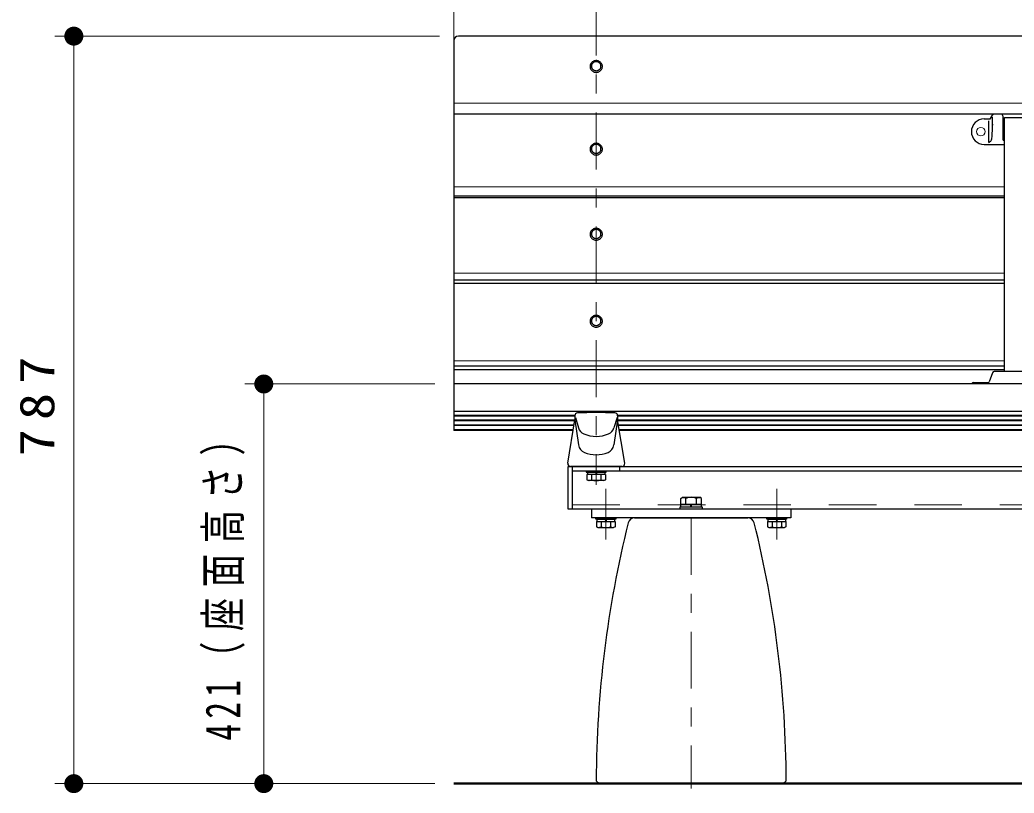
# Model space of a CAD drawing. Units: millimetres on the paper, scale 1:20. Extents: x -385 to 0, y 0 to 267.
# Drawn here: x -311.3 to -258.9, y 115.9 to 156.7 of the extents above; entities that cross this region are included whole.
import ezdxf

# ---------------------------------------------------------------- set-up
doc = ezdxf.new("R2010")
doc.units = ezdxf.units.MM
doc.linetypes.add('USER1', pattern=[4.5, 2.5, -2])
doc.linetypes.add('USER2', pattern=[6, 3, -1, 1, -1])
doc.layers.add('1_20', color=7, linetype='Continuous', lineweight=25)
doc.styles.add('ＭＳ ゴシック', font='')
doc.styles.get('ＭＳ ゴシック').set_extended_font_data('MS Gothic')

# ---------------------------------------------------------------- blocks, each defined once
blk = doc.blocks.new('filled_dot')
at = {"color": 0, "linetype": 'Continuous', "lineweight": -2, "const_width": 1.25}
blk.add_lwpolyline([(-0.625, 0, 1), (0.625, 0, 1)], format="xyb", close=True, dxfattribs=at)

msp = doc.modelspace()

# ---------------------------------------------------------------- linework, layer by layer
at = {"layer": '1_20', "lineweight": 13}
for p, q in [((-288.425, 155.032), (-288.425, 175.703)), ((-289.175, 155.797), (-309.425, 155.797)), ((-308.425, 116.44), (-308.425, 155.797)), ((-228.425, 152.272), (-288.425, 152.272)), ((-259.425, 147.856), (-288.425, 147.856)), ((-259.425, 143.325), (-288.425, 143.325)), ((-259.425, 138.706), (-288.425, 138.706)), ((-289.425, 137.482), (-299.425, 137.482)), ((-298.425, 116.44), (-298.425, 137.482)), ((-282.05, 135.792), (-288.425, 135.792)), ((-258.425, 135.792), (-279.8, 135.792)), ((-282.05, 135.543), (-288.425, 135.543)), ((-282.099, 135.295), (-288.425, 135.295)), ((-258.425, 135.543), (-279.8, 135.543)), ((-258.425, 135.295), (-279.751, 135.295)), ((-289.425, 116.44), (-309.425, 116.44)), ((-289.425, 116.44), (-299.425, 116.44))]:
    msp.add_line(p, q, dxfattribs=at)
at = {"layer": '1_20', "linetype": 'USER2', "lineweight": 13}
for p, q in [((-280.925, 157.783), (-280.925, 132.21)), ((-275.925, 130.44), (-275.925, 116.177))]:
    msp.add_line(p, q, dxfattribs=at)
at = {"layer": '1_20'}
for p, q in [((-288.425, 155.55), (-288.425, 135.028)), ((-228.675, 155.8), (-288.175, 155.8)), ((-228.425, 151.694), (-288.425, 151.694)), ((-259.425, 147.374), (-288.425, 147.374)), ((-259.425, 147.29), (-288.425, 147.29)), ((-259.425, 142.945), (-288.425, 142.945)), ((-259.425, 142.777), (-288.425, 142.777)), ((-259.425, 138.429), (-288.425, 138.429)), ((-259.425, 138.222), (-288.425, 138.222)), ((-228.425, 137.487), (-288.425, 137.487)), ((-228.425, 136.04), (-288.425, 136.04)), ((-282.05, 135.818), (-288.425, 135.818)), ((-282.05, 135.569), (-288.425, 135.569)), ((-258.425, 135.818), (-279.8, 135.818)), ((-258.425, 135.569), (-279.8, 135.569)), ((-282.095, 135.321), (-288.425, 135.321)), ((-282.135, 135.072), (-288.425, 135.072)), ((-258.425, 135.321), (-279.755, 135.321)), ((-258.425, 135.072), (-279.714, 135.072)), ((-282.143, 135.028), (-288.425, 135.028)), ((-258.425, 135.028), (-279.707, 135.028)), ((-281.45, 132.915), (-280.4, 132.915)), ((-281.45, 132.915), (-281.45, 132.84)), ((-281.45, 132.84), (-280.4, 132.84)), ((-281.385, 132.84), (-281.385, 132.715)), ((-280.465, 132.84), (-281.385, 132.84)), ((-280.465, 132.715), (-281.385, 132.715)), ((-280.958, 132.84), (-280.925, 132.715)), ((-280.925, 132.84), (-280.891, 132.715)), ((-280.465, 132.84), (-280.465, 132.715)), ((-280.4, 132.84), (-280.4, 132.915)), ((-276.473, 131.458), (-276.375, 131.515)), ((-276.473, 131.14), (-276.473, 131.458)), ((-276.375, 131.515), (-275.475, 131.515)), ((-276.199, 131.14), (-276.199, 131.458)), ((-275.651, 131.14), (-275.651, 131.458)), ((-275.376, 131.458), (-275.475, 131.515)), ((-275.376, 131.14), (-275.376, 131.458)), ((-276.525, 130.99), (-276.525, 130.89)), ((-275.325, 130.99), (-276.525, 130.99)), ((-275.325, 130.89), (-276.525, 130.89)), ((-276.462, 130.99), (-276.462, 131.14)), ((-275.387, 131.14), (-276.462, 131.14)), ((-275.387, 130.99), (-276.462, 130.99)), ((-275.965, 130.99), (-275.925, 131.14)), ((-275.925, 130.99), (-275.885, 131.14)), ((-275.387, 130.99), (-275.387, 131.14)), ((-275.325, 130.89), (-275.325, 130.99)), ((-279.9, 130.44), (-280.95, 130.44)), ((-280.95, 130.365), (-280.95, 130.44)), ((-279.9, 130.365), (-280.95, 130.365)), ((-280.885, 130.365), (-280.885, 130.24)), ((-280.885, 130.365), (-279.965, 130.365)), ((-280.425, 130.365), (-280.458, 130.24)), ((-280.391, 130.365), (-280.425, 130.24)), ((-279.965, 130.365), (-279.965, 130.24)), ((-279.9, 130.44), (-279.9, 130.365)), ((-278.902, 130.44), (-272.948, 130.44)), ((-275.475, 130.44), (-276.375, 130.44)), ((-270.9, 130.44), (-271.95, 130.44)), ((-271.95, 130.365), (-271.95, 130.44)), ((-270.9, 130.365), (-271.95, 130.365)), ((-271.885, 130.365), (-271.885, 130.24)), ((-271.885, 130.365), (-270.965, 130.365)), ((-271.425, 130.365), (-271.458, 130.24)), ((-271.391, 130.365), (-271.425, 130.24)), ((-270.965, 130.365), (-270.965, 130.24)), ((-270.9, 130.44), (-270.9, 130.365)), ((-280.885, 130.24), (-279.965, 130.24)), ((-271.885, 130.24), (-270.965, 130.24)), ((-280.775, 116.44), (-280.925, 116.59)), ((-280.775, 116.44), (-271.075, 116.44)), ((-271.075, 116.44), (-270.925, 116.59))]:
    msp.add_line(p, q, dxfattribs=at)
at = {"layer": '1_20', "color": 2}
for p, q in [((-260.5, 151.443), (-260.185, 151.443)), ((-260.257, 150.205), (-260.257, 151.342)), ((-260.163, 151.456), (-260.066, 151.64)), ((-260.061, 151.118), (-260.061, 151.535)), ((-259.621, 151.693), (-259.978, 151.693)), ((-259.521, 151.593), (-259.521, 150.351)), ((-259.425, 138.132), (-259.425, 151.517)), ((-259.425, 151.517), (-257.425, 151.517)), ((-259.471, 150.301), (-259.425, 150.301)), ((-260.5, 150.093), (-259.425, 150.093)), ((-260.062, 138.068), (-260.244, 137.589)), ((-258.425, 138.132), (-259.969, 138.132)), ((-261.064, 137.557), (-260.291, 137.557))]:
    msp.add_line(p, q, dxfattribs=at)
at = {"layer": '1_20', "color": 190}
for p, q in [((-282.423, 133.314), (-282.05, 135.596)), ((-282.05, 135.81), (-282.05, 135.596)), ((-282.05, 135.596), (-281.856, 134.271)), ((-282.022, 135.71), (-281.86, 135.173)), ((-279.8, 135.596), (-279.994, 134.271)), ((-279.827, 135.71), (-279.99, 135.173)), ((-279.8, 135.81), (-279.8, 135.596)), ((-279.427, 133.314), (-279.8, 135.596)), ((-279.575, 133.14), (-282.275, 133.14))]:
    msp.add_line(p, q, dxfattribs=at)
at = {"layer": '1_20', "color": 4, "linetype": 'USER2', "lineweight": 13}
for p, q in [((-280.925, 133.515), (-280.925, 132.174)), ((-280.425, 131.96), (-280.425, 129.297)), ((-271.425, 131.96), (-271.425, 129.297)), ((-280.425, 131.49), (-280.425, 130.149)), ((-271.425, 131.49), (-271.425, 130.149))]:
    msp.add_line(p, q, dxfattribs=at)
at = {"layer": '1_20', "color": 4}
for p, q in [((-282.4, 130.89), (-282.4, 133.14)), ((-282.4, 133.14), (-234.45, 133.14)), ((-282.175, 130.89), (-282.175, 133.14)), ((-279.675, 132.915), (-279.675, 133.14)), ((-282.175, 132.915), (-234.675, 132.915)), ((-234.45, 130.89), (-282.4, 130.89)), ((-281.175, 130.89), (-281.175, 130.44)), ((-270.675, 130.89), (-270.675, 130.44)), ((-270.675, 130.44), (-281.175, 130.44))]:
    msp.add_line(p, q, dxfattribs=at)
at = {"layer": '1_20', "color": 131}
for p, q in [((-281.416, 132.715), (-281.416, 132.44)), ((-280.434, 132.715), (-281.416, 132.715)), ((-281.416, 132.44), (-281.337, 132.395)), ((-281.17, 132.715), (-281.17, 132.44)), ((-280.679, 132.715), (-280.679, 132.44)), ((-280.434, 132.44), (-280.512, 132.395)), ((-280.434, 132.715), (-280.434, 132.44)), ((-280.512, 132.395), (-281.337, 132.395)), ((-280.916, 130.24), (-280.916, 129.965)), ((-280.916, 130.24), (-279.934, 130.24)), ((-280.916, 129.965), (-280.837, 129.92)), ((-280.837, 129.92), (-280.012, 129.92)), ((-280.67, 130.24), (-280.67, 129.965)), ((-280.179, 130.24), (-280.179, 129.965)), ((-279.934, 129.965), (-280.012, 129.92)), ((-279.934, 130.24), (-279.934, 129.965)), ((-271.916, 130.24), (-271.916, 129.965)), ((-271.916, 130.24), (-270.934, 130.24)), ((-271.916, 129.965), (-271.837, 129.92)), ((-271.837, 129.92), (-271.012, 129.92)), ((-271.67, 130.24), (-271.67, 129.965)), ((-271.179, 130.24), (-271.179, 129.965)), ((-270.934, 129.965), (-271.012, 129.92)), ((-270.934, 130.24), (-270.934, 129.965))]:
    msp.add_line(p, q, dxfattribs=at)
at = {"layer": '1_20', "color": 4, "linetype": 'USER1', "lineweight": 13}
msp.add_line((-234.675, 131.115), (-282.175, 131.115), dxfattribs=at)
at = {"layer": '1_20', "lineweight": 50}
msp.add_line((-288.425, 116.44), (-228.425, 116.44), dxfattribs=at)
at = {"layer": '1_20', "color": 4}
for points in [[(-281.25, 154.2), (-281.249, 154.173), (-281.245, 154.146), (-281.239, 154.12), (-281.23, 154.094), (-281.219, 154.069), (-281.206, 154.045), (-281.191, 154.023), (-281.174, 154.001), (-281.155, 153.981), (-281.134, 153.963), (-281.111, 153.947), (-281.087, 153.932), (-281.062, 153.92), (-281.036, 153.909), (-281.009, 153.901), (-280.981, 153.895), (-280.953, 153.892), (-280.925, 153.891), (-280.896, 153.892), (-280.868, 153.895), (-280.841, 153.901), (-280.814, 153.909), (-280.787, 153.92), (-280.762, 153.932), (-280.738, 153.947), (-280.716, 153.963), (-280.695, 153.981), (-280.676, 154.001), (-280.659, 154.023), (-280.643, 154.045), (-280.63, 154.069), (-280.619, 154.094), (-280.611, 154.12), (-280.605, 154.146), (-280.601, 154.173), (-280.6, 154.2), (-280.601, 154.227), (-280.605, 154.254), (-280.611, 154.28), (-280.619, 154.306), (-280.63, 154.33), (-280.643, 154.354), (-280.659, 154.377), (-280.676, 154.399), (-280.695, 154.418), (-280.716, 154.437), (-280.738, 154.453), (-280.762, 154.468), (-280.787, 154.48), (-280.814, 154.49), (-280.841, 154.498), (-280.868, 154.504), (-280.896, 154.508), (-280.925, 154.509), (-280.953, 154.508), (-280.981, 154.504), (-281.009, 154.498), (-281.036, 154.49), (-281.062, 154.48), (-281.087, 154.468), (-281.111, 154.453), (-281.134, 154.437), (-281.155, 154.418), (-281.174, 154.399), (-281.191, 154.377), (-281.206, 154.354), (-281.219, 154.33), (-281.23, 154.306), (-281.239, 154.28), (-281.245, 154.254), (-281.249, 154.227)], [(-281.175, 154.215), (-281.174, 154.195), (-281.171, 154.174), (-281.166, 154.154), (-281.16, 154.134), (-281.151, 154.115), (-281.141, 154.096), (-281.13, 154.079), (-281.116, 154.062), (-281.102, 154.047), (-281.085, 154.033), (-281.068, 154.021), (-281.05, 154.009), (-281.03, 154), (-281.01, 153.992), (-280.989, 153.986), (-280.968, 153.981), (-280.947, 153.978), (-280.925, 153.978), (-280.903, 153.978), (-280.881, 153.981), (-280.86, 153.986), (-280.839, 153.992), (-280.819, 154), (-280.8, 154.009), (-280.781, 154.021), (-280.764, 154.033), (-280.748, 154.047), (-280.733, 154.062), (-280.72, 154.079), (-280.708, 154.096), (-280.698, 154.115), (-280.69, 154.134), (-280.683, 154.154), (-280.679, 154.174), (-280.676, 154.195), (-280.675, 154.215), (-280.676, 154.236), (-280.679, 154.257), (-280.683, 154.277), (-280.69, 154.297), (-280.698, 154.316), (-280.708, 154.334), (-280.72, 154.352), (-280.733, 154.368), (-280.748, 154.383), (-280.764, 154.397), (-280.781, 154.41), (-280.8, 154.421), (-280.819, 154.431), (-280.839, 154.439), (-280.86, 154.445), (-280.881, 154.449), (-280.903, 154.452), (-280.925, 154.453), (-280.947, 154.452), (-280.968, 154.449), (-280.989, 154.445), (-281.01, 154.439), (-281.03, 154.431), (-281.05, 154.421), (-281.068, 154.41), (-281.085, 154.397), (-281.102, 154.383), (-281.116, 154.368), (-281.13, 154.352), (-281.141, 154.334), (-281.151, 154.316), (-281.16, 154.297), (-281.166, 154.277), (-281.171, 154.257), (-281.174, 154.236)], [(-281.25, 149.847), (-281.249, 149.82), (-281.245, 149.793), (-281.239, 149.767), (-281.23, 149.741), (-281.219, 149.716), (-281.206, 149.692), (-281.191, 149.669), (-281.174, 149.648), (-281.155, 149.628), (-281.134, 149.61), (-281.111, 149.593), (-281.087, 149.579), (-281.062, 149.567), (-281.036, 149.556), (-281.009, 149.548), (-280.981, 149.542), (-280.953, 149.539), (-280.925, 149.538), (-280.896, 149.539), (-280.868, 149.542), (-280.841, 149.548), (-280.814, 149.556), (-280.787, 149.567), (-280.762, 149.579), (-280.738, 149.593), (-280.716, 149.61), (-280.695, 149.628), (-280.676, 149.648), (-280.659, 149.669), (-280.643, 149.692), (-280.63, 149.716), (-280.619, 149.741), (-280.611, 149.767), (-280.605, 149.793), (-280.601, 149.82), (-280.6, 149.847), (-280.601, 149.874), (-280.605, 149.9), (-280.611, 149.927), (-280.619, 149.952), (-280.63, 149.977), (-280.643, 150.001), (-280.659, 150.024), (-280.676, 150.045), (-280.695, 150.065), (-280.716, 150.083), (-280.738, 150.1), (-280.762, 150.114), (-280.787, 150.127), (-280.814, 150.137), (-280.841, 150.145), (-280.868, 150.151), (-280.896, 150.155), (-280.925, 150.156), (-280.953, 150.155), (-280.981, 150.151), (-281.009, 150.145), (-281.036, 150.137), (-281.062, 150.127), (-281.087, 150.114), (-281.111, 150.1), (-281.134, 150.083), (-281.155, 150.065), (-281.174, 150.045), (-281.191, 150.024), (-281.206, 150.001), (-281.219, 149.977), (-281.23, 149.952), (-281.239, 149.927), (-281.245, 149.9), (-281.249, 149.874)], [(-281.175, 149.862), (-281.174, 149.841), (-281.171, 149.821), (-281.166, 149.801), (-281.16, 149.781), (-281.151, 149.762), (-281.141, 149.743), (-281.13, 149.726), (-281.116, 149.709), (-281.102, 149.694), (-281.085, 149.68), (-281.068, 149.667), (-281.05, 149.656), (-281.03, 149.647), (-281.01, 149.639), (-280.989, 149.632), (-280.968, 149.628), (-280.947, 149.625), (-280.925, 149.624), (-280.903, 149.625), (-280.881, 149.628), (-280.86, 149.632), (-280.839, 149.639), (-280.819, 149.647), (-280.8, 149.656), (-280.781, 149.667), (-280.764, 149.68), (-280.748, 149.694), (-280.733, 149.709), (-280.72, 149.726), (-280.708, 149.743), (-280.698, 149.762), (-280.69, 149.781), (-280.683, 149.801), (-280.679, 149.821), (-280.676, 149.841), (-280.675, 149.862), (-280.676, 149.883), (-280.679, 149.903), (-280.683, 149.924), (-280.69, 149.943), (-280.698, 149.963), (-280.708, 149.981), (-280.72, 149.999), (-280.733, 150.015), (-280.748, 150.03), (-280.764, 150.044), (-280.781, 150.057), (-280.8, 150.068), (-280.819, 150.078), (-280.839, 150.086), (-280.86, 150.092), (-280.881, 150.096), (-280.903, 150.099), (-280.925, 150.1), (-280.947, 150.099), (-280.968, 150.096), (-280.989, 150.092), (-281.01, 150.086), (-281.03, 150.078), (-281.05, 150.068), (-281.068, 150.057), (-281.085, 150.044), (-281.102, 150.03), (-281.116, 150.015), (-281.13, 149.999), (-281.141, 149.981), (-281.151, 149.963), (-281.16, 149.943), (-281.166, 149.924), (-281.171, 149.903), (-281.174, 149.883)], [(-281.25, 145.367), (-281.249, 145.34), (-281.245, 145.313), (-281.239, 145.287), (-281.23, 145.261), (-281.219, 145.236), (-281.206, 145.212), (-281.191, 145.189), (-281.174, 145.168), (-281.155, 145.148), (-281.134, 145.13), (-281.111, 145.114), (-281.087, 145.099), (-281.062, 145.087), (-281.036, 145.076), (-281.009, 145.068), (-280.981, 145.062), (-280.953, 145.059), (-280.925, 145.058), (-280.896, 145.059), (-280.868, 145.062), (-280.841, 145.068), (-280.814, 145.076), (-280.787, 145.087), (-280.762, 145.099), (-280.738, 145.114), (-280.716, 145.13), (-280.695, 145.148), (-280.676, 145.168), (-280.659, 145.189), (-280.643, 145.212), (-280.63, 145.236), (-280.619, 145.261), (-280.611, 145.287), (-280.605, 145.313), (-280.601, 145.34), (-280.6, 145.367), (-280.601, 145.394), (-280.605, 145.42), (-280.611, 145.447), (-280.619, 145.472), (-280.63, 145.497), (-280.643, 145.521), (-280.659, 145.544), (-280.676, 145.565), (-280.695, 145.585), (-280.716, 145.604), (-280.738, 145.62), (-280.762, 145.634), (-280.787, 145.647), (-280.814, 145.657), (-280.841, 145.665), (-280.868, 145.671), (-280.896, 145.675), (-280.925, 145.676), (-280.953, 145.675), (-280.981, 145.671), (-281.009, 145.665), (-281.036, 145.657), (-281.062, 145.647), (-281.087, 145.634), (-281.111, 145.62), (-281.134, 145.604), (-281.155, 145.585), (-281.174, 145.565), (-281.191, 145.544), (-281.206, 145.521), (-281.219, 145.497), (-281.23, 145.472), (-281.239, 145.447), (-281.245, 145.42), (-281.249, 145.394)], [(-281.175, 145.382), (-281.174, 145.361), (-281.171, 145.341), (-281.166, 145.321), (-281.16, 145.301), (-281.151, 145.282), (-281.141, 145.263), (-281.13, 145.246), (-281.116, 145.229), (-281.102, 145.214), (-281.085, 145.2), (-281.068, 145.187), (-281.05, 145.176), (-281.03, 145.167), (-281.01, 145.159), (-280.989, 145.153), (-280.968, 145.148), (-280.947, 145.145), (-280.925, 145.144), (-280.903, 145.145), (-280.881, 145.148), (-280.86, 145.153), (-280.839, 145.159), (-280.819, 145.167), (-280.8, 145.176), (-280.781, 145.187), (-280.764, 145.2), (-280.748, 145.214), (-280.733, 145.229), (-280.72, 145.246), (-280.708, 145.263), (-280.698, 145.282), (-280.69, 145.301), (-280.683, 145.321), (-280.679, 145.341), (-280.676, 145.361), (-280.675, 145.382), (-280.676, 145.403), (-280.679, 145.424), (-280.683, 145.444), (-280.69, 145.464), (-280.698, 145.483), (-280.708, 145.501), (-280.72, 145.519), (-280.733, 145.535), (-280.748, 145.55), (-280.764, 145.564), (-280.781, 145.577), (-280.8, 145.588), (-280.819, 145.598), (-280.839, 145.606), (-280.86, 145.612), (-280.881, 145.616), (-280.903, 145.619), (-280.925, 145.62), (-280.947, 145.619), (-280.968, 145.616), (-280.989, 145.612), (-281.01, 145.606), (-281.03, 145.598), (-281.05, 145.588), (-281.068, 145.577), (-281.085, 145.564), (-281.102, 145.55), (-281.116, 145.535), (-281.13, 145.519), (-281.141, 145.501), (-281.151, 145.483), (-281.16, 145.464), (-281.166, 145.444), (-281.171, 145.424), (-281.174, 145.403)], [(-281.25, 140.786), (-281.249, 140.76), (-281.245, 140.733), (-281.239, 140.706), (-281.23, 140.681), (-281.219, 140.656), (-281.206, 140.632), (-281.191, 140.609), (-281.174, 140.588), (-281.155, 140.568), (-281.134, 140.55), (-281.111, 140.533), (-281.087, 140.519), (-281.062, 140.506), (-281.036, 140.496), (-281.009, 140.488), (-280.981, 140.482), (-280.953, 140.479), (-280.925, 140.477), (-280.896, 140.479), (-280.868, 140.482), (-280.841, 140.488), (-280.814, 140.496), (-280.787, 140.506), (-280.762, 140.519), (-280.738, 140.533), (-280.716, 140.55), (-280.695, 140.568), (-280.676, 140.588), (-280.659, 140.609), (-280.643, 140.632), (-280.63, 140.656), (-280.619, 140.681), (-280.611, 140.706), (-280.605, 140.733), (-280.601, 140.76), (-280.6, 140.786), (-280.601, 140.813), (-280.605, 140.84), (-280.611, 140.866), (-280.619, 140.892), (-280.63, 140.917), (-280.643, 140.941), (-280.659, 140.964), (-280.676, 140.985), (-280.695, 141.005), (-280.716, 141.023), (-280.738, 141.04), (-280.762, 141.054), (-280.787, 141.067), (-280.814, 141.077), (-280.841, 141.085), (-280.868, 141.091), (-280.896, 141.094), (-280.925, 141.096), (-280.953, 141.094), (-280.981, 141.091), (-281.009, 141.085), (-281.036, 141.077), (-281.062, 141.067), (-281.087, 141.054), (-281.111, 141.04), (-281.134, 141.023), (-281.155, 141.005), (-281.174, 140.985), (-281.191, 140.964), (-281.206, 140.941), (-281.219, 140.917), (-281.23, 140.892), (-281.239, 140.866), (-281.245, 140.84), (-281.249, 140.813)], [(-281.175, 140.802), (-281.174, 140.781), (-281.171, 140.761), (-281.166, 140.74), (-281.16, 140.721), (-281.151, 140.701), (-281.141, 140.683), (-281.13, 140.666), (-281.116, 140.649), (-281.102, 140.634), (-281.085, 140.62), (-281.068, 140.607), (-281.05, 140.596), (-281.03, 140.586), (-281.01, 140.579), (-280.989, 140.572), (-280.968, 140.568), (-280.947, 140.565), (-280.925, 140.564), (-280.903, 140.565), (-280.881, 140.568), (-280.86, 140.572), (-280.839, 140.579), (-280.819, 140.586), (-280.8, 140.596), (-280.781, 140.607), (-280.764, 140.62), (-280.748, 140.634), (-280.733, 140.649), (-280.72, 140.666), (-280.708, 140.683), (-280.698, 140.701), (-280.69, 140.721), (-280.683, 140.74), (-280.679, 140.761), (-280.676, 140.781), (-280.675, 140.802), (-280.676, 140.823), (-280.679, 140.843), (-280.683, 140.863), (-280.69, 140.883), (-280.698, 140.902), (-280.708, 140.921), (-280.72, 140.938), (-280.733, 140.955), (-280.748, 140.97), (-280.764, 140.984), (-280.781, 140.997), (-280.8, 141.008), (-280.819, 141.017), (-280.839, 141.025), (-280.86, 141.032), (-280.881, 141.036), (-280.903, 141.039), (-280.925, 141.04), (-280.947, 141.039), (-280.968, 141.036), (-280.989, 141.032), (-281.01, 141.025), (-281.03, 141.017), (-281.05, 141.008), (-281.068, 140.997), (-281.085, 140.984), (-281.102, 140.97), (-281.116, 140.955), (-281.13, 140.938), (-281.141, 140.921), (-281.151, 140.902), (-281.16, 140.883), (-281.166, 140.863), (-281.171, 140.843), (-281.174, 140.823)]]:
    msp.add_lwpolyline(points, close=True, dxfattribs=at)
at = {"layer": '1_20', "color": 2}
msp.add_lwpolyline([(-260.257, 150.205), (-260.219, 150.223), (-260.184, 150.246), (-260.154, 150.273), (-260.129, 150.306), (-260.112, 150.342), (-260.1, 150.384), (-260.092, 150.433), (-260.086, 150.489), (-260.081, 150.558), (-260.077, 150.634), (-260.073, 150.714), (-260.07, 150.795), (-260.068, 150.876), (-260.066, 150.951), (-260.064, 151.02), (-260.063, 151.078), (-260.062, 151.124), (-260.061, 151.153), (-260.061, 151.164), (-260.061, 151.153), (-260.061, 151.118)], dxfattribs=at)
at = {"layer": '1_20', "color": 2, "lineweight": 13}
msp.add_circle((-260.675, 150.768), 0.225, dxfattribs=at)
at = {"layer": '1_20'}
for centre, radius, start, end in [((-288.175, 155.55), 0.25, 90, 180), ((-276.336, 131.221), 0.274, 60, 120), ((-275.925, 130.825), 0.69, 66.5735, 113.4265), ((-275.513, 131.221), 0.274, 60, 120), ((-278.902, 130.09), 0.35, 90, 166.0257), ((-272.948, 130.09), 0.35, 13.9743, 90), ((-224.05, 116.44), 56.875, 166.0257, 179.8491), ((-327.8, 116.44), 56.875, 0.1509, 13.9743)]:
    msp.add_arc(centre, radius, start, end, dxfattribs=at)
at = {"layer": '1_20', "color": 2}
for centre, radius, start, end in [((-260.5, 150.768), 0.675, 90, 270), ((-260.185, 151.468), 0.025, 270, 332.1325), ((-259.978, 151.593), 0.1, 90, 152.1325), ((-259.621, 151.593), 0.1, 0, 90), ((-259.471, 150.351), 0.05, 180, 270), ((-259.969, 138.032), 0.1, 90, 159.2031), ((-261.064, 137.457), 0.1, 90, 162.3379), ((-260.291, 137.607), 0.05, 270, 339.2031)]:
    msp.add_arc(centre, radius, start, end, dxfattribs=at)
at = {"layer": '1_20', "color": 190}
for centre, radius, start, end in [((-281.9, 135.81), 0.15, 91.6239, 180), ((-280.925, 101.418), 34.556, 88.3761, 91.6239), ((-279.95, 135.81), 0.15, 0, 88.3761), ((-281.381, 135.318), 0.5, 196.8037, 246.742), ((-280.468, 135.318), 0.5, 293.258, 343.1963), ((-280.925, 136.38), 1.656, 246.742, 293.258), ((-281.361, 134.344), 0.5, 188.3361, 247.8333), ((-280.489, 134.344), 0.5, 292.1667, 351.6639), ((-280.925, 135.415), 1.656, 247.8333, 292.1667), ((-282.275, 133.29), 0.15, 170.7133, 270), ((-279.575, 133.29), 0.15, 270, 9.2867)]:
    msp.add_arc(centre, radius, start, end, dxfattribs=at)
at = {"layer": '1_20', "color": 131}
for centre, radius, start, end in [((-281.293, 132.653), 0.245, 240, 300), ((-280.925, 133.084), 0.689, 249.136, 290.864), ((-280.557, 132.653), 0.245, 240, 300), ((-280.793, 130.178), 0.245, 240, 300), ((-280.425, 130.609), 0.689, 249.136, 290.864), ((-280.057, 130.178), 0.245, 240, 300), ((-271.793, 130.178), 0.245, 240, 300), ((-271.425, 130.609), 0.689, 249.136, 290.864), ((-271.057, 130.178), 0.245, 240, 300)]:
    msp.add_arc(centre, radius, start, end, dxfattribs=at)

# ---------------------------------------------------------------- block references
at = {"layer": '1_20', "lineweight": 13, "xscale": 0.4, "yscale": 0.4}
for p, rotation in [((-308.425, 155.797), 270), ((-298.425, 137.482), 270), ((-308.425, 116.44), 90), ((-298.425, 116.44), 90)]:
    msp.add_blockref('filled_dot', p, dxfattribs=dict(at, rotation=rotation))

# ---------------------------------------------------------------- texts
at = {"layer": '1_20', "char_height": 1.833, "attachment_point": 8, "rotation": 90, "style": 'ＭＳ ゴシック'}
for s, insert in [('\\T1.33;\\W1.15;787', (-309.425, 136.535)), ('\\T1.32;\\W0.7;421（座面高さ）', (-299.425, 127.367))]:
    msp.add_mtext(s, dxfattribs=dict(at, insert=insert))

doc.saveas('drawing.dxf')
